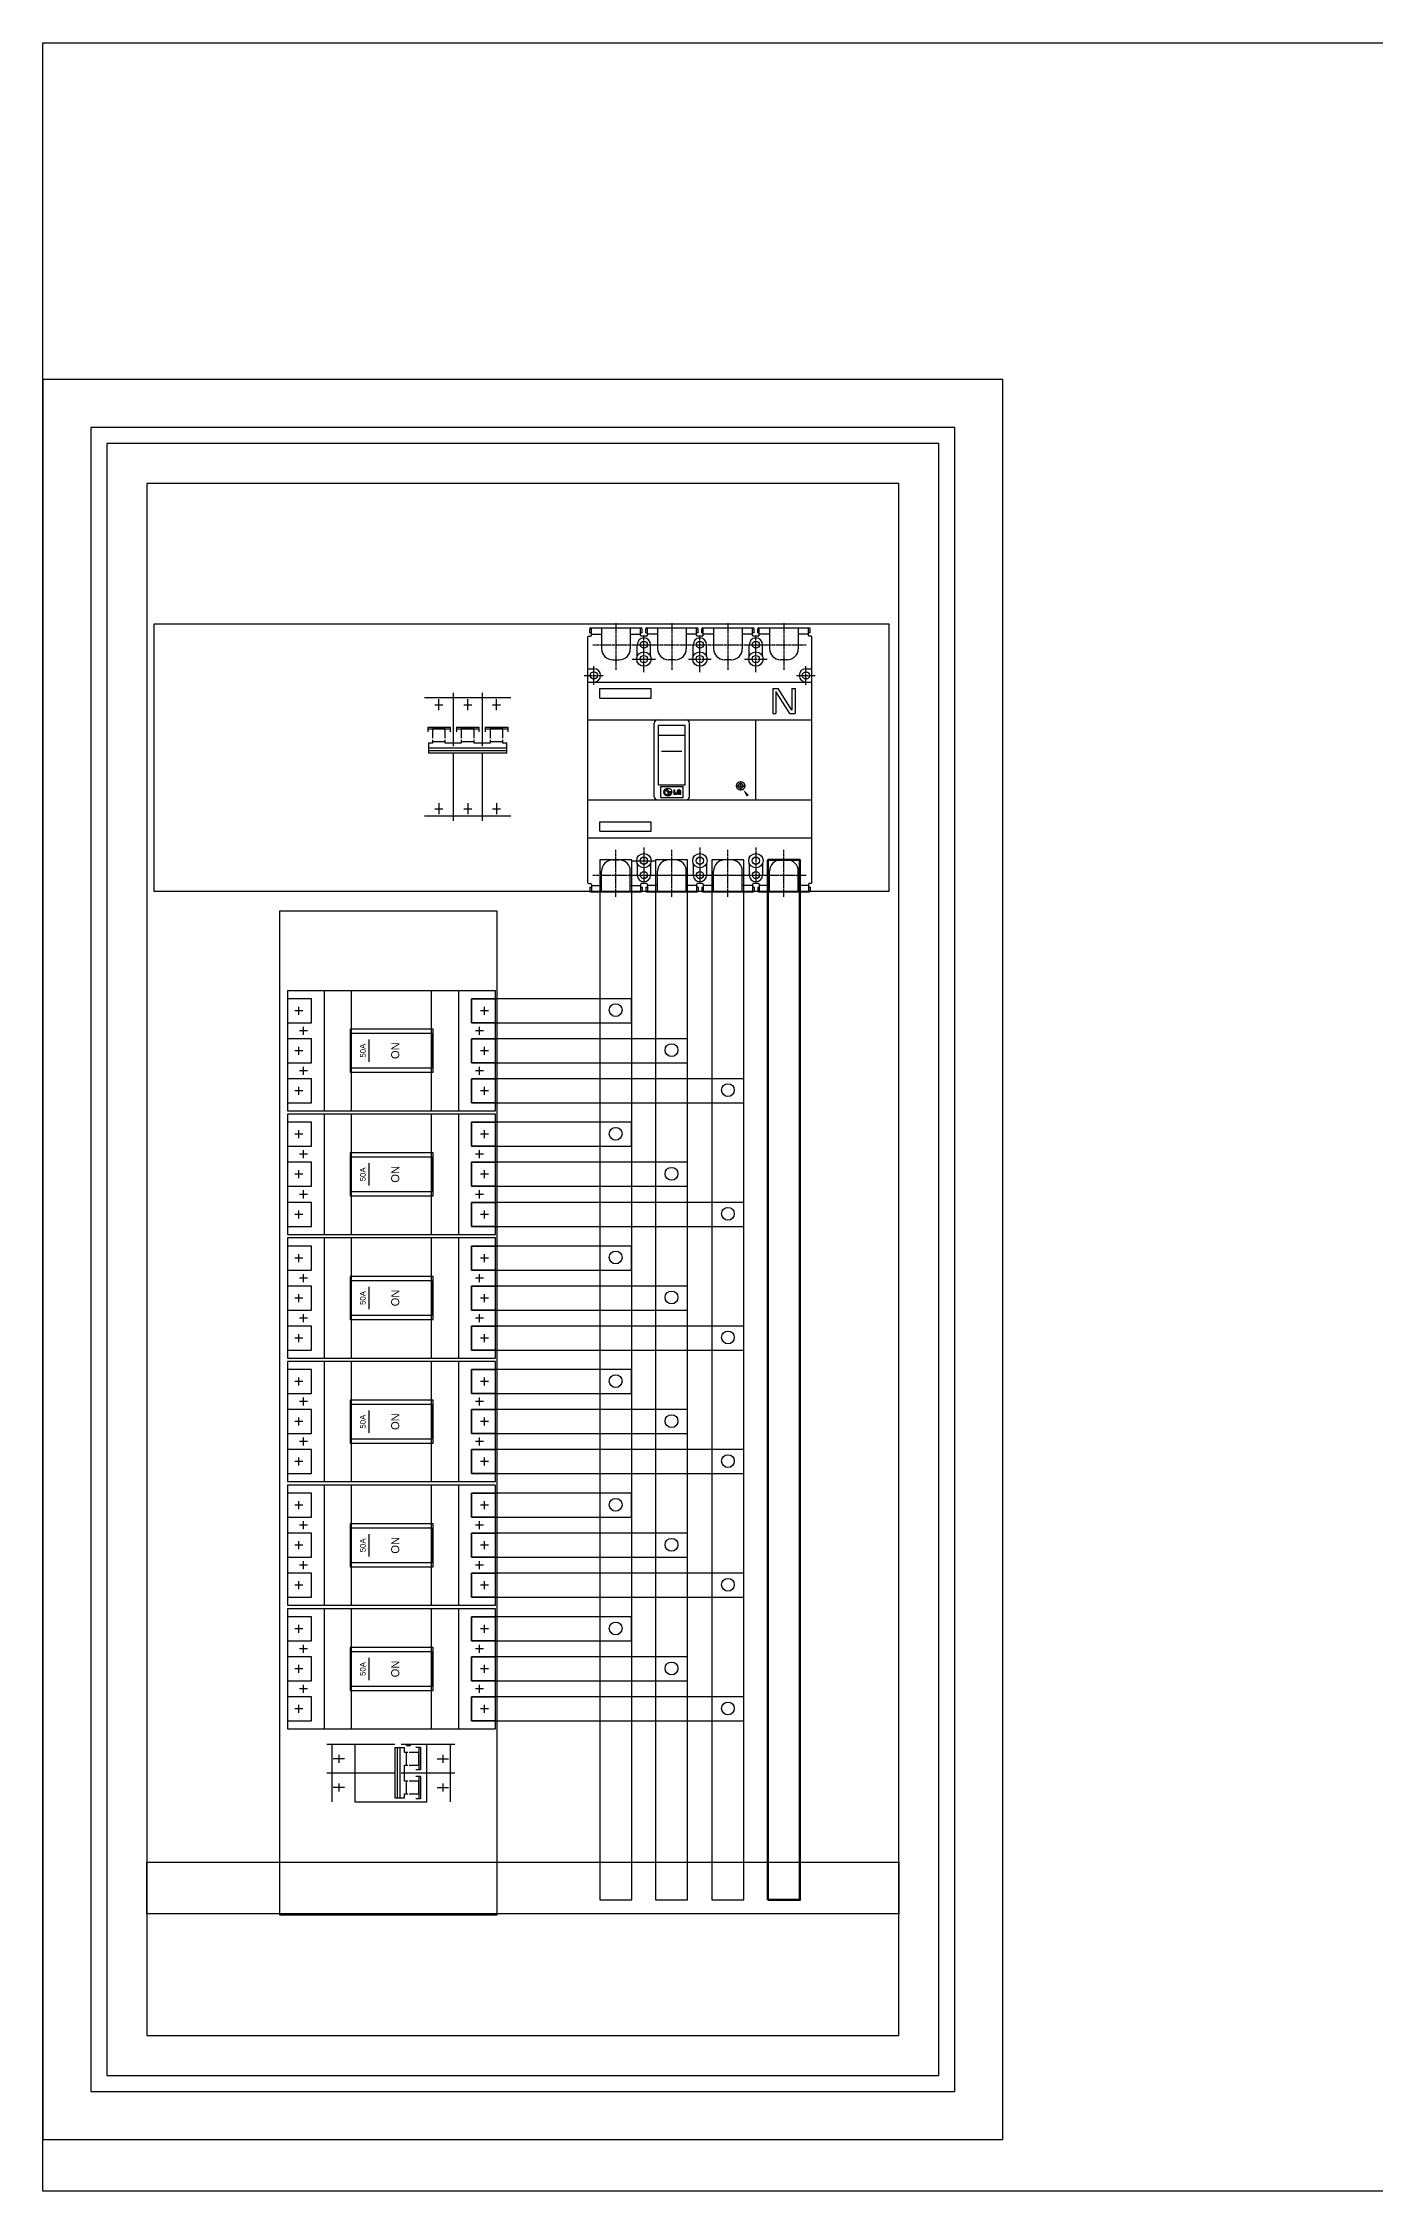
# Model space of a CAD drawing. Header units: inches. Extents: x 187 to 137830, y 99 to 66837.
# Drawn here: x 6600 to 7433, y 26774 to 28116 of the extents above; entities that cross this region are included whole.
import ezdxf

# ---------------------------------------------------------------- set-up
doc = ezdxf.new("R2010")
doc.units = ezdxf.units.IN
doc.header["$MEASUREMENT"] = 0
doc.linetypes.add('CENTER', pattern=[2, 1.25, -0.25, 0.25, -0.25])
for name, color, linetype in [('7', 7, 'Continuous'), ('BO', 3, 'Continuous'), ('CE', 7, 'CENTER'), ('DI', 7, 'Continuous'), ('ONG', 170, 'Continuous'), ('text', 2, 'Continuous')]:
    doc.layers.add(name, color=color, linetype=linetype)
doc.layers.add('P', color=250, linetype='Continuous', lineweight=100)
doc.styles.get("Standard").update_dxf_attribs({"font": 'arial.ttf'})

# ---------------------------------------------------------------- blocks, each defined once
blk = doc.blocks.new('LG01')
at = {"layer": '7'}
blk.add_line((6.2, -6.8), (6.2, -7.2), dxfattribs=at)
blk.add_lwpolyline([(8.8, -5.2, -2.414214), (5.2, -1.2), (5.2, -0.8, 2.586814), (9.2, -4.8), (6.2, -4.8), (6.2, -5.2)], format="xyb", close=True, dxfattribs=at)
for points in [[(6.2, -7.2), (6.2, -6.8), (5.2, -6.8), (5.2, -2.8), (4.8, -2.8), (4.8, -7.2)], [(12.5, -2.5), (12.5, -7.5), (16.1, -7.5), (16.1, -6.4), (13.8, -6.4), (13.8, -2.5)]]:
    blk.add_lwpolyline(points, close=True, dxfattribs=at)
at = {"layer": '7', "linetype": 'Continuous'}
blk.add_lwpolyline([(19.8, -2.5), (19.6, -2.4), (19.3, -2.4), (19.1, -2.4), (18.9, -2.4), (18.6, -2.4), (18.3, -2.4), (18.1, -2.5), (17.9, -2.5), (17.6, -2.6), (17.4, -2.8), (17.2, -2.9), (17.1, -3), (16.9, -3.2), (16.8, -3.4), (16.6, -3.6), (16.5, -3.9), (16.5, -4.1), (16.4, -4.4), (16.4, -4.7), (16.4, -5), (16.4, -5.6), (16.5, -5.9), (16.5, -6.2), (16.6, -6.4), (16.8, -6.7), (16.9, -6.9), (17.1, -7.1), (17.4, -7.3), (17.7, -7.5), (17.9, -7.6), (18.1, -7.6), (18.5, -7.6), (18.9, -7.6), (19.2, -7.5), (19.5, -7.4), (19.7, -7.3), (19.8, -7.1), (19.9, -7), (20, -6.9), (20, -7.2), (20, -7.5), (21.1, -7.5), (21.1, -4.7), (18.9, -4.7), (18.9, -5.6), (19.8, -5.6), (19.9, -5.6), (19.9, -5.7), (19.9, -5.9), (19.8, -6.1), (19.7, -6.3), (19.5, -6.5), (19.4, -6.6), (19.2, -6.6), (19.1, -6.7), (18.9, -6.7), (18.7, -6.7), (18.5, -6.6), (18.3, -6.5), (18.2, -6.4), (18, -6.1), (17.9, -5.8), (17.8, -5.5), (17.8, -5), (17.8, -4.7), (17.8, -4.3), (17.9, -4), (18, -3.8), (18.2, -3.6), (18.4, -3.5), (18.6, -3.4), (18.8, -3.4), (19, -3.4), (19.1, -3.4), (19.3, -3.5), (19.4, -3.6), (19.5, -3.7), (19.6, -3.8), (19.6, -3.9), (19.7, -4), (21.1, -4), (21.1, -3.8), (21, -3.7), (21, -3.5), (20.9, -3.3), (20.8, -3.2), (20.7, -3.1), (20.6, -3), (20.5, -2.9), (20.1, -2.6)], close=True, dxfattribs=at)
at = {"layer": '7'}
for centre, radius in [((5, -5), 5), ((3.4, -3.4), 0.6)]:
    blk.add_circle(centre, radius, dxfattribs=at)

msp = doc.modelspace()

# ---------------------------------------------------------------- linework, layer by layer
for p, q in [((6856.51, 27710.26), (6856.51, 27678.76)), ((6874.51, 27710.26), (6874.51, 27678.76)), ((6838.51, 27707.26), (6892.51, 27707.26)), ((6845.01, 27702.76), (6850.01, 27702.76)), ((6847.51, 27699.26), (6847.51, 27706.26)), ((6863.01, 27702.76), (6868.01, 27702.76)), ((6865.51, 27699.26), (6865.51, 27706.26)), ((6881.01, 27702.76), (6886.01, 27702.76)), ((6883.51, 27699.26), (6883.51, 27706.26)), ((6840.51, 27688.76), (6854.51, 27688.76)), ((6840.51, 27688.76), (6840.51, 27685.76)), ((6840.51, 27687.76), (6854.51, 27687.76)), ((6851.51, 27687.76), (6843.51, 27687.76)), ((6843.51, 27687.76), (6843.51, 27681.76)), ((6851.51, 27681.76), (6851.51, 27687.76)), ((6854.51, 27688.76), (6854.51, 27685.76)), ((6858.51, 27688.76), (6872.51, 27688.76)), ((6858.51, 27688.76), (6858.51, 27685.76)), ((6858.51, 27687.76), (6872.51, 27687.76)), ((6869.51, 27687.76), (6861.51, 27687.76)), ((6861.51, 27687.76), (6861.51, 27681.76)), ((6869.51, 27681.76), (6869.51, 27687.76)), ((6872.51, 27688.76), (6872.51, 27685.76)), ((6876.51, 27688.76), (6890.51, 27688.76)), ((6876.51, 27688.76), (6876.51, 27685.76)), ((6876.51, 27687.76), (6890.51, 27687.76)), ((6887.51, 27687.76), (6879.51, 27687.76)), ((6879.51, 27687.76), (6879.51, 27681.76)), ((6887.51, 27681.76), (6887.51, 27687.76)), ((6890.51, 27688.76), (6890.51, 27685.76)), ((6843.51, 27678.76), (6841.01, 27678.76)), ((6841.01, 27678.76), (6841.01, 27672.76)), ((6841.01, 27675.76), (6890.01, 27675.76)), ((6841.01, 27674.23), (6890.01, 27674.23)), ((6841.01, 27672.76), (6890.01, 27672.76)), ((6843.51, 27680.76), (6843.51, 27678.76)), ((6843.51, 27679.76), (6851.51, 27679.76)), ((6851.51, 27678.76), (6851.51, 27680.76)), ((6861.51, 27678.76), (6851.51, 27678.76)), ((6856.51, 27679.76), (6856.51, 27676.76)), ((6856.51, 27672.76), (6856.51, 27630.26)), ((6861.51, 27680.76), (6861.51, 27678.76)), ((6861.51, 27679.76), (6869.51, 27679.76)), ((6869.51, 27678.76), (6869.51, 27680.76)), ((6879.51, 27678.76), (6869.51, 27678.76)), ((6874.51, 27679.76), (6874.51, 27676.76)), ((6874.51, 27672.76), (6874.51, 27630.26)), ((6879.51, 27680.76), (6879.51, 27678.76)), ((6879.51, 27679.76), (6887.51, 27679.76)), ((6887.51, 27678.76), (6887.51, 27680.76)), ((6890.01, 27678.76), (6887.51, 27678.76)), ((6890.01, 27672.76), (6890.01, 27678.76)), ((6838.51, 27633.26), (6892.51, 27633.26)), ((6845.01, 27637.76), (6850.01, 27637.76)), ((6847.51, 27641.26), (6847.51, 27634.26)), ((6863.01, 27637.76), (6868.01, 27637.76)), ((6865.51, 27641.26), (6865.51, 27634.26)), ((6881.01, 27637.76), (6886.01, 27637.76)), ((6883.51, 27641.26), (6883.51, 27634.26)), ((6775.97, 27449.05), (6775.97, 27524.05)), ((6792.97, 27449.05), (6792.97, 27524.05)), ((6842.97, 27449.05), (6842.97, 27524.05)), ((6859.97, 27449.05), (6859.97, 27524.05)), ((6767.97, 27519.05), (6752.97, 27519.05)), ((6767.97, 27504.05), (6767.97, 27519.05)), ((6867.97, 27504.05), (6867.97, 27519.05)), ((6867.97, 27519.05), (6882.97, 27519.05)), ((6752.97, 27504.05), (6767.97, 27504.05)), ((6767.97, 27494.05), (6752.97, 27494.05)), ((6767.97, 27479.05), (6767.97, 27494.05)), ((6882.97, 27504.05), (6867.97, 27504.05)), ((6867.97, 27479.05), (6867.97, 27494.05)), ((6867.97, 27494.05), (6882.97, 27494.05)), ((6803.97, 27479.55), (6803.97, 27493.55)), ((6752.97, 27479.05), (6767.97, 27479.05)), ((6767.97, 27469.05), (6752.97, 27469.05)), ((6767.97, 27454.05), (6767.97, 27469.05)), ((6882.97, 27479.05), (6867.97, 27479.05)), ((6867.97, 27454.05), (6867.97, 27469.05)), ((6867.97, 27469.05), (6882.97, 27469.05)), ((6752.97, 27454.05), (6767.97, 27454.05)), ((6882.97, 27454.05), (6867.97, 27454.05)), ((6767.97, 27441.77), (6752.97, 27441.77)), ((6767.97, 27426.77), (6767.97, 27441.77)), ((6775.97, 27371.77), (6775.97, 27446.77)), ((6792.97, 27371.77), (6792.97, 27446.77)), ((6842.97, 27371.77), (6842.97, 27446.77)), ((6859.97, 27371.77), (6859.97, 27446.77)), ((6867.97, 27426.77), (6867.97, 27441.77)), ((6867.97, 27441.77), (6882.97, 27441.77)), ((6752.97, 27426.77), (6767.97, 27426.77)), ((6767.97, 27416.77), (6752.97, 27416.77)), ((6767.97, 27401.77), (6767.97, 27416.77)), ((6803.97, 27402.27), (6803.97, 27416.27)), ((6882.97, 27426.77), (6867.97, 27426.77)), ((6867.97, 27401.77), (6867.97, 27416.77)), ((6867.97, 27416.77), (6882.97, 27416.77)), ((6752.97, 27401.77), (6767.97, 27401.77)), ((6882.97, 27401.77), (6867.97, 27401.77)), ((6767.97, 27391.77), (6752.97, 27391.77)), ((6767.97, 27376.77), (6767.97, 27391.77)), ((6867.97, 27376.77), (6867.97, 27391.77)), ((6867.97, 27391.77), (6882.97, 27391.77)), ((6752.97, 27376.77), (6767.97, 27376.77)), ((6882.97, 27376.77), (6867.97, 27376.77)), ((6767.97, 27364.48), (6752.97, 27364.48)), ((6767.97, 27349.48), (6767.97, 27364.48)), ((6775.97, 27294.48), (6775.97, 27369.48)), ((6792.97, 27294.48), (6792.97, 27369.48)), ((6842.97, 27294.48), (6842.97, 27369.48)), ((6859.97, 27294.48), (6859.97, 27369.48)), ((6867.97, 27349.48), (6867.97, 27364.48)), ((6867.97, 27364.48), (6882.97, 27364.48)), ((6752.97, 27349.48), (6767.97, 27349.48)), ((6882.97, 27349.48), (6867.97, 27349.48)), ((6767.97, 27339.48), (6752.97, 27339.48)), ((6767.97, 27324.48), (6767.97, 27339.48)), ((6803.97, 27324.98), (6803.97, 27338.98)), ((6867.97, 27324.48), (6867.97, 27339.48)), ((6867.97, 27339.48), (6882.97, 27339.48)), ((6752.97, 27324.48), (6767.97, 27324.48)), ((6882.97, 27324.48), (6867.97, 27324.48)), ((6767.97, 27314.48), (6752.97, 27314.48)), ((6767.97, 27299.48), (6767.97, 27314.48)), ((6867.97, 27299.48), (6867.97, 27314.48)), ((6867.97, 27314.48), (6882.97, 27314.48)), ((6752.97, 27299.48), (6767.97, 27299.48)), ((6882.97, 27299.48), (6867.97, 27299.48)), ((6767.97, 27287.2), (6752.97, 27287.2)), ((6767.97, 27272.2), (6767.97, 27287.2)), ((6775.97, 27217.2), (6775.97, 27292.2)), ((6792.97, 27217.2), (6792.97, 27292.2)), ((6842.97, 27217.2), (6842.97, 27292.2)), ((6859.97, 27217.2), (6859.97, 27292.2)), ((6867.97, 27272.2), (6867.97, 27287.2)), ((6867.97, 27287.2), (6882.97, 27287.2)), ((6752.97, 27272.2), (6767.97, 27272.2)), ((6882.97, 27272.2), (6867.97, 27272.2)), ((6767.97, 27262.2), (6752.97, 27262.2)), ((6767.97, 27247.2), (6767.97, 27262.2)), ((6803.97, 27247.7), (6803.97, 27261.7)), ((6867.97, 27247.2), (6867.97, 27262.2)), ((6867.97, 27262.2), (6882.97, 27262.2)), ((6752.97, 27247.2), (6767.97, 27247.2)), ((6882.97, 27247.2), (6867.97, 27247.2)), ((6767.97, 27237.2), (6752.97, 27237.2)), ((6767.97, 27222.2), (6767.97, 27237.2)), ((6867.97, 27222.2), (6867.97, 27237.2)), ((6867.97, 27237.2), (6882.97, 27237.2)), ((6752.97, 27222.2), (6767.97, 27222.2)), ((6775.97, 27139.91), (6775.97, 27214.91)), ((6792.97, 27139.91), (6792.97, 27214.91)), ((6842.97, 27139.91), (6842.97, 27214.91)), ((6859.97, 27139.91), (6859.97, 27214.91)), ((6882.97, 27222.2), (6867.97, 27222.2)), ((6767.97, 27209.91), (6752.97, 27209.91)), ((6767.97, 27194.91), (6767.97, 27209.91)), ((6867.97, 27194.91), (6867.97, 27209.91)), ((6867.97, 27209.91), (6882.97, 27209.91)), ((6752.97, 27194.91), (6767.97, 27194.91)), ((6882.97, 27194.91), (6867.97, 27194.91)), ((6767.97, 27184.91), (6752.97, 27184.91)), ((6767.97, 27169.91), (6767.97, 27184.91)), ((6803.97, 27170.41), (6803.97, 27184.41)), ((6867.97, 27169.91), (6867.97, 27184.91)), ((6867.97, 27184.91), (6882.97, 27184.91)), ((6752.97, 27169.91), (6767.97, 27169.91)), ((6767.97, 27159.91), (6752.97, 27159.91)), ((6767.97, 27144.91), (6767.97, 27159.91)), ((6882.97, 27169.91), (6867.97, 27169.91)), ((6867.97, 27144.91), (6867.97, 27159.91)), ((6867.97, 27159.91), (6882.97, 27159.91)), ((6752.97, 27144.91), (6767.97, 27144.91)), ((6882.97, 27144.91), (6867.97, 27144.91)), ((6767.97, 27132.63), (6752.97, 27132.63)), ((6767.97, 27117.63), (6767.97, 27132.63)), ((6775.97, 27062.63), (6775.97, 27137.63)), ((6792.97, 27062.63), (6792.97, 27137.63)), ((6842.97, 27062.63), (6842.97, 27137.63)), ((6859.97, 27062.63), (6859.97, 27137.63)), ((6867.97, 27117.63), (6867.97, 27132.63)), ((6867.97, 27132.63), (6882.97, 27132.63)), ((6752.97, 27117.63), (6767.97, 27117.63)), ((6767.97, 27107.63), (6752.97, 27107.63)), ((6767.97, 27092.63), (6767.97, 27107.63)), ((6803.97, 27093.13), (6803.97, 27107.13)), ((6882.97, 27117.63), (6867.97, 27117.63)), ((6867.97, 27092.63), (6867.97, 27107.63)), ((6867.97, 27107.63), (6882.97, 27107.63)), ((6752.97, 27092.63), (6767.97, 27092.63)), ((6882.97, 27092.63), (6867.97, 27092.63)), ((6767.97, 27082.63), (6752.97, 27082.63)), ((6767.97, 27067.63), (6767.97, 27082.63)), ((6867.97, 27067.63), (6867.97, 27082.63)), ((6867.97, 27082.63), (6882.97, 27082.63)), ((6752.97, 27067.63), (6767.97, 27067.63)), ((6882.97, 27067.63), (6867.97, 27067.63)), ((6820.01, 27053.02), (6777.51, 27053.02)), ((6780.51, 27053.02), (6780.51, 27017.02)), ((6795.01, 27053.02), (6795.01, 27017.02)), ((6820.01, 27051.02), (6820.01, 27051.02)), ((6820.01, 27051.02), (6826.01, 27051.02)), ((6820.01, 27051.02), (6820.01, 27019.52)), ((6821.47, 27051.02), (6821.47, 27019.52)), ((6823.01, 27051.02), (6823.01, 27019.52)), ((6827.01, 27053.02), (6824.01, 27053.02)), ((6857.51, 27053.02), (6826.01, 27053.02)), ((6826.01, 27051.02), (6826.01, 27051.02)), ((6826.01, 27048.02), (6826.01, 27051.02)), ((6827.76, 27052.02), (6827.01, 27053.02)), ((6829.26, 27052.02), (6827.76, 27052.02)), ((6830.01, 27053.02), (6829.26, 27052.02)), ((6836.01, 27051.02), (6833.01, 27051.02)), ((6835.01, 27051.02), (6835.01, 27037.02)), ((6836.01, 27051.02), (6836.01, 27037.02)), ((6840.01, 27017.02), (6840.01, 27053.02)), ((6854.51, 27053.02), (6854.51, 27017.02)), ((6788.51, 27044.02), (6781.51, 27044.02)), ((6785.01, 27046.52), (6785.01, 27041.52)), ((6828.01, 27048.02), (6826.01, 27048.02)), ((6826.01, 27040.02), (6828.01, 27040.02)), ((6826.01, 27030.02), (6826.01, 27040.02)), ((6827.01, 27048.02), (6827.01, 27040.02)), ((6835.01, 27048.02), (6829.01, 27048.02)), ((6829.01, 27040.02), (6835.01, 27040.02)), ((6835.01, 27040.02), (6835.01, 27048.02)), ((6846.51, 27044.02), (6853.51, 27044.02)), ((6850.01, 27046.52), (6850.01, 27041.52)), ((6820.01, 27035.02), (6777.51, 27035.02)), ((6788.51, 27026.02), (6781.51, 27026.02)), ((6785.01, 27028.52), (6785.01, 27023.52)), ((6827.01, 27035.02), (6824.01, 27035.02)), ((6857.51, 27035.02), (6826.01, 27035.02)), ((6828.01, 27030.02), (6826.01, 27030.02)), ((6827.01, 27030.02), (6827.01, 27022.02)), ((6835.01, 27030.02), (6829.01, 27030.02)), ((6836.01, 27037.02), (6833.01, 27037.02)), ((6836.01, 27033.02), (6833.01, 27033.02)), ((6835.01, 27033.02), (6835.01, 27019.02)), ((6835.01, 27022.02), (6835.01, 27030.02)), ((6836.01, 27033.02), (6836.01, 27019.02)), ((6846.51, 27026.02), (6853.51, 27026.02)), ((6850.01, 27028.52), (6850.01, 27023.52)), ((6795.01, 27017.02), (6840.01, 27017.02)), ((6820.01, 27019.52), (6826.01, 27019.52)), ((6826.01, 27022.02), (6828.01, 27022.02)), ((6826.01, 27019.52), (6826.01, 27022.02)), ((6829.01, 27022.02), (6835.01, 27022.02)), ((6836.01, 27019.02), (6833.01, 27019.02))]:
    msp.add_line(p, q)
at = {"color": 1}
for p, q in [((6762.47, 27511.55), (6757.47, 27511.55)), ((6759.97, 27509.05), (6759.97, 27514.05)), ((6878.47, 27511.55), (6873.47, 27511.55)), ((6875.97, 27509.05), (6875.97, 27514.05)), ((6765.47, 27499.05), (6760.47, 27499.05)), ((6762.97, 27496.55), (6762.97, 27501.55)), ((6875.47, 27499.05), (6870.47, 27499.05)), ((6872.97, 27496.55), (6872.97, 27501.55)), ((6762.47, 27486.55), (6757.47, 27486.55)), ((6759.97, 27484.05), (6759.97, 27489.05)), ((6878.47, 27486.55), (6873.47, 27486.55)), ((6875.97, 27484.05), (6875.97, 27489.05)), ((6765.47, 27474.05), (6760.47, 27474.05)), ((6762.97, 27471.55), (6762.97, 27476.55)), ((6875.47, 27474.05), (6870.47, 27474.05)), ((6872.97, 27471.55), (6872.97, 27476.55)), ((6762.47, 27461.55), (6757.47, 27461.55)), ((6759.97, 27459.05), (6759.97, 27464.05)), ((6878.47, 27461.55), (6873.47, 27461.55)), ((6875.97, 27459.05), (6875.97, 27464.05)), ((6762.47, 27434.27), (6757.47, 27434.27)), ((6759.97, 27431.77), (6759.97, 27436.77)), ((6878.47, 27434.27), (6873.47, 27434.27)), ((6875.97, 27431.77), (6875.97, 27436.77)), ((6765.47, 27421.77), (6760.47, 27421.77)), ((6762.97, 27419.27), (6762.97, 27424.27)), ((6875.47, 27421.77), (6870.47, 27421.77)), ((6872.97, 27419.27), (6872.97, 27424.27)), ((6762.47, 27409.27), (6757.47, 27409.27)), ((6759.97, 27406.77), (6759.97, 27411.77)), ((6878.47, 27409.27), (6873.47, 27409.27)), ((6875.97, 27406.77), (6875.97, 27411.77)), ((6759.97, 27381.77), (6759.97, 27386.77)), ((6765.47, 27396.77), (6760.47, 27396.77)), ((6762.97, 27394.27), (6762.97, 27399.27)), ((6875.47, 27396.77), (6870.47, 27396.77)), ((6872.97, 27394.27), (6872.97, 27399.27)), ((6875.97, 27381.77), (6875.97, 27386.77)), ((6762.47, 27384.27), (6757.47, 27384.27)), ((6878.47, 27384.27), (6873.47, 27384.27)), ((6762.47, 27356.98), (6757.47, 27356.98)), ((6759.97, 27354.48), (6759.97, 27359.48)), ((6762.97, 27341.98), (6762.97, 27346.98)), ((6872.97, 27341.98), (6872.97, 27346.98)), ((6878.47, 27356.98), (6873.47, 27356.98)), ((6875.97, 27354.48), (6875.97, 27359.48)), ((6759.97, 27329.48), (6759.97, 27334.48)), ((6765.47, 27344.48), (6760.47, 27344.48)), ((6875.47, 27344.48), (6870.47, 27344.48)), ((6875.97, 27329.48), (6875.97, 27334.48)), ((6762.47, 27331.98), (6757.47, 27331.98)), ((6765.47, 27319.48), (6760.47, 27319.48)), ((6762.97, 27316.98), (6762.97, 27321.98)), ((6875.47, 27319.48), (6870.47, 27319.48)), ((6872.97, 27316.98), (6872.97, 27321.98)), ((6878.47, 27331.98), (6873.47, 27331.98)), ((6762.47, 27306.98), (6757.47, 27306.98)), ((6759.97, 27304.48), (6759.97, 27309.48)), ((6878.47, 27306.98), (6873.47, 27306.98)), ((6875.97, 27304.48), (6875.97, 27309.48)), ((6762.47, 27279.7), (6757.47, 27279.7)), ((6759.97, 27277.2), (6759.97, 27282.2)), ((6878.47, 27279.7), (6873.47, 27279.7)), ((6875.97, 27277.2), (6875.97, 27282.2)), ((6765.47, 27267.2), (6760.47, 27267.2)), ((6762.97, 27264.7), (6762.97, 27269.7)), ((6875.47, 27267.2), (6870.47, 27267.2)), ((6872.97, 27264.7), (6872.97, 27269.7)), ((6762.47, 27254.7), (6757.47, 27254.7)), ((6759.97, 27252.2), (6759.97, 27257.2)), ((6878.47, 27254.7), (6873.47, 27254.7)), ((6875.97, 27252.2), (6875.97, 27257.2)), ((6765.47, 27242.2), (6760.47, 27242.2)), ((6762.97, 27239.7), (6762.97, 27244.7)), ((6875.47, 27242.2), (6870.47, 27242.2)), ((6872.97, 27239.7), (6872.97, 27244.7)), ((6762.47, 27229.7), (6757.47, 27229.7)), ((6759.97, 27227.2), (6759.97, 27232.2)), ((6878.47, 27229.7), (6873.47, 27229.7)), ((6875.97, 27227.2), (6875.97, 27232.2)), ((6762.47, 27202.41), (6757.47, 27202.41)), ((6759.97, 27199.91), (6759.97, 27204.91)), ((6878.47, 27202.41), (6873.47, 27202.41)), ((6875.97, 27199.91), (6875.97, 27204.91)), ((6765.47, 27189.91), (6760.47, 27189.91)), ((6762.97, 27187.41), (6762.97, 27192.41)), ((6875.47, 27189.91), (6870.47, 27189.91)), ((6872.97, 27187.41), (6872.97, 27192.41)), ((6762.47, 27177.41), (6757.47, 27177.41)), ((6759.97, 27174.91), (6759.97, 27179.91)), ((6878.47, 27177.41), (6873.47, 27177.41)), ((6875.97, 27174.91), (6875.97, 27179.91)), ((6765.47, 27164.91), (6760.47, 27164.91)), ((6762.97, 27162.41), (6762.97, 27167.41)), ((6875.47, 27164.91), (6870.47, 27164.91)), ((6872.97, 27162.41), (6872.97, 27167.41)), ((6762.47, 27152.41), (6757.47, 27152.41)), ((6759.97, 27149.91), (6759.97, 27154.91)), ((6878.47, 27152.41), (6873.47, 27152.41)), ((6875.97, 27149.91), (6875.97, 27154.91)), ((6762.47, 27125.13), (6757.47, 27125.13)), ((6759.97, 27122.63), (6759.97, 27127.63)), ((6878.47, 27125.13), (6873.47, 27125.13)), ((6875.97, 27122.63), (6875.97, 27127.63)), ((6765.47, 27112.63), (6760.47, 27112.63)), ((6762.97, 27110.13), (6762.97, 27115.13)), ((6875.47, 27112.63), (6870.47, 27112.63)), ((6872.97, 27110.13), (6872.97, 27115.13)), ((6762.47, 27100.13), (6757.47, 27100.13)), ((6759.97, 27097.63), (6759.97, 27102.63)), ((6878.47, 27100.13), (6873.47, 27100.13)), ((6875.97, 27097.63), (6875.97, 27102.63)), ((6765.47, 27087.63), (6760.47, 27087.63)), ((6762.97, 27085.13), (6762.97, 27090.13)), ((6875.47, 27087.63), (6870.47, 27087.63)), ((6872.97, 27085.13), (6872.97, 27090.13)), ((6762.47, 27075.13), (6757.47, 27075.13)), ((6759.97, 27072.63), (6759.97, 27077.63)), ((6878.47, 27075.13), (6873.47, 27075.13)), ((6875.97, 27072.63), (6875.97, 27077.63))]:
    msp.add_line(p, q, dxfattribs=at)
for points in [[(6843.97, 27473.05), (6843.97, 27500.05), (6791.97, 27500.05), (6791.97, 27473.05)], [(6792.97, 27475.55), (6792.97, 27497.55), (6842.97, 27497.55), (6842.97, 27475.55)], [(6792.97, 27475.55), (6792.97, 27497.55), (6842.97, 27497.55), (6842.97, 27475.55)], [(6792.97, 27475.55), (6792.97, 27497.55), (6842.97, 27497.55), (6842.97, 27475.55)], [(6792.97, 27475.55), (6792.97, 27497.55), (6842.97, 27497.55), (6842.97, 27475.55)], [(6843.97, 27395.77), (6843.97, 27422.77), (6791.97, 27422.77), (6791.97, 27395.77)], [(6792.97, 27398.27), (6792.97, 27420.27), (6842.97, 27420.27), (6842.97, 27398.27)], [(6792.97, 27398.27), (6792.97, 27420.27), (6842.97, 27420.27), (6842.97, 27398.27)], [(6792.97, 27398.27), (6792.97, 27420.27), (6842.97, 27420.27), (6842.97, 27398.27)], [(6792.97, 27398.27), (6792.97, 27420.27), (6842.97, 27420.27), (6842.97, 27398.27)], [(6843.97, 27318.48), (6843.97, 27345.48), (6791.97, 27345.48), (6791.97, 27318.48)], [(6792.97, 27320.98), (6792.97, 27342.98), (6842.97, 27342.98), (6842.97, 27320.98)], [(6792.97, 27320.98), (6792.97, 27342.98), (6842.97, 27342.98), (6842.97, 27320.98)], [(6792.97, 27320.98), (6792.97, 27342.98), (6842.97, 27342.98), (6842.97, 27320.98)], [(6792.97, 27320.98), (6792.97, 27342.98), (6842.97, 27342.98), (6842.97, 27320.98)], [(6843.97, 27241.2), (6843.97, 27268.2), (6791.97, 27268.2), (6791.97, 27241.2)], [(6792.97, 27243.7), (6792.97, 27265.7), (6842.97, 27265.7), (6842.97, 27243.7)], [(6792.97, 27243.7), (6792.97, 27265.7), (6842.97, 27265.7), (6842.97, 27243.7)], [(6792.97, 27243.7), (6792.97, 27265.7), (6842.97, 27265.7), (6842.97, 27243.7)], [(6792.97, 27243.7), (6792.97, 27265.7), (6842.97, 27265.7), (6842.97, 27243.7)], [(6843.97, 27163.91), (6843.97, 27190.91), (6791.97, 27190.91), (6791.97, 27163.91)], [(6792.97, 27166.41), (6792.97, 27188.41), (6842.97, 27188.41), (6842.97, 27166.41)], [(6792.97, 27166.41), (6792.97, 27188.41), (6842.97, 27188.41), (6842.97, 27166.41)], [(6792.97, 27166.41), (6792.97, 27188.41), (6842.97, 27188.41), (6842.97, 27166.41)], [(6792.97, 27166.41), (6792.97, 27188.41), (6842.97, 27188.41), (6842.97, 27166.41)], [(6843.97, 27086.63), (6843.97, 27113.63), (6791.97, 27113.63), (6791.97, 27086.63)], [(6792.97, 27089.13), (6792.97, 27111.13), (6842.97, 27111.13), (6842.97, 27089.13)], [(6792.97, 27089.13), (6792.97, 27111.13), (6842.97, 27111.13), (6842.97, 27089.13)], [(6792.97, 27089.13), (6792.97, 27111.13), (6842.97, 27111.13), (6842.97, 27089.13)], [(6792.97, 27089.13), (6792.97, 27111.13), (6842.97, 27111.13), (6842.97, 27089.13)]]:
    msp.add_lwpolyline(points, close=True)
at = {"layer": 'BO'}
for p, q in [((6941.8, 27747.79), (6941.8, 27750.29)), ((6942.3, 27750.79), (6974, 27750.79)), ((6942.8, 27746.09), (6942.8, 27750.79)), ((6949.15, 27750.79), (6949.15, 27737.79)), ((6967.15, 27750.79), (6967.15, 27737.79)), ((6973.5, 27746.09), (6973.5, 27750.79)), ((6974.5, 27747.79), (6974.5, 27750.29)), ((6976.8, 27747.79), (6976.8, 27750.29)), ((6977.3, 27750.79), (7009, 27750.79)), ((6977.8, 27746.09), (6977.8, 27750.79)), ((6984.15, 27750.79), (6984.15, 27737.79)), ((7002.15, 27750.79), (7002.15, 27737.79)), ((7008.5, 27746.09), (7008.5, 27750.79)), ((7009.5, 27747.79), (7009.5, 27750.29)), ((7011.8, 27747.79), (7011.8, 27750.29)), ((7012.3, 27750.79), (7044, 27750.79)), ((7012.8, 27746.09), (7012.8, 27750.79)), ((7019.15, 27750.79), (7019.15, 27737.79)), ((7037.15, 27750.79), (7037.15, 27737.79)), ((7043.5, 27746.09), (7043.5, 27750.79)), ((7044.5, 27747.79), (7044.5, 27750.29)), ((7046.8, 27747.79), (7046.8, 27750.29)), ((7047.3, 27750.79), (7079, 27750.79)), ((7047.8, 27746.09), (7047.8, 27750.79)), ((7054.15, 27750.79), (7054.15, 27737.79)), ((7072.15, 27750.79), (7072.15, 27737.79)), ((7078.5, 27746.09), (7078.5, 27750.79)), ((7079.5, 27747.79), (7079.5, 27750.29)), ((6940.65, 27591.49), (6940.65, 27745.09)), ((6941.15, 27745.59), (6942.3, 27745.59)), ((6941.8, 27747.79), (6942.8, 27747.79)), ((6942.8, 27746.79), (6949.15, 27746.79)), ((6967.15, 27746.79), (6973.5, 27746.79)), ((6971.45, 27732.9), (6971.45, 27740.29)), ((6974.5, 27747.79), (6973.5, 27747.79)), ((6977.3, 27745.59), (6974, 27745.59)), ((6976.8, 27747.79), (6977.8, 27747.79)), ((6984.15, 27746.79), (6977.8, 27746.79)), ((6979.85, 27732.9), (6979.85, 27740.29)), ((7008.5, 27746.79), (7002.15, 27746.79)), ((7006.45, 27732.9), (7006.45, 27740.29)), ((7009.5, 27747.79), (7008.5, 27747.79)), ((7012.3, 27745.59), (7009, 27745.59)), ((7011.8, 27747.79), (7012.8, 27747.79)), ((7019.15, 27746.79), (7012.8, 27746.79)), ((7014.85, 27732.9), (7014.85, 27740.29)), ((7043.5, 27746.79), (7037.15, 27746.79)), ((7041.45, 27732.9), (7041.45, 27740.29)), ((7044.5, 27747.79), (7043.5, 27747.79)), ((7047.3, 27745.59), (7044, 27745.59)), ((7046.8, 27747.79), (7047.8, 27747.79)), ((7054.15, 27746.79), (7047.8, 27746.79)), ((7049.85, 27732.9), (7049.85, 27740.29)), ((7078.5, 27746.79), (7072.15, 27746.79)), ((7079.5, 27747.79), (7078.5, 27747.79)), ((7080.15, 27745.59), (7079, 27745.59)), ((7080.65, 27591.49), (7080.65, 27745.09)), ((6940.65, 27725.29), (6944.35, 27725.29)), ((6956.15, 27730.79), (6960.15, 27730.79)), ((6995.15, 27730.79), (6991.15, 27730.79)), ((7030.15, 27730.79), (7026.15, 27730.79)), ((7065.15, 27730.79), (7061.15, 27730.79)), ((7076.95, 27725.29), (7080.65, 27725.29)), ((6940.65, 27716.94), (7080.65, 27716.94)), ((6948.15, 27712.94), (6980.15, 27712.94)), ((6948.15, 27706.94), (6948.15, 27712.94)), ((6980.15, 27706.94), (6980.15, 27712.94)), ((7056.15, 27712.94), (7059.52, 27712.94)), ((7056.15, 27712.94), (7056.15, 27697.29)), ((7058.15, 27710.94), (7058.15, 27697.29)), ((7066.78, 27697.29), (7058.15, 27710.94)), ((7068.15, 27699.29), (7059.52, 27712.94)), ((7068.15, 27712.94), (7068.15, 27699.29)), ((7068.15, 27712.94), (7070.15, 27712.94)), ((7070.15, 27712.94), (7070.15, 27697.29)), ((6948.15, 27706.94), (6980.15, 27706.94)), ((7056.15, 27697.29), (7058.15, 27697.29)), ((7066.78, 27697.29), (7070.15, 27697.29)), ((6940.65, 27693.29), (7080.65, 27693.29)), ((6982.15, 27645.29), (6982.15, 27691.29)), ((6984.75, 27652.79), (6984.75, 27690.02)), ((6984.75, 27690.02), (7001.55, 27690.02)), ((7001.55, 27683.44), (6984.75, 27683.44)), ((7001.55, 27652.79), (7001.55, 27690.02)), ((7004.15, 27645.29), (7004.15, 27691.29)), ((7045.65, 27643.29), (7045.65, 27693.29)), ((6940.65, 27643.29), (7080.65, 27643.29)), ((6984.75, 27652.79), (7001.55, 27652.79)), ((6948.15, 27629.64), (6980.15, 27629.64)), ((6948.15, 27623.64), (6948.15, 27629.64)), ((6980.15, 27623.64), (6980.15, 27629.64)), ((6940.65, 27619.64), (7080.65, 27619.64)), ((6948.15, 27623.64), (6980.15, 27623.64)), ((6956.15, 27605.79), (6960.15, 27605.79)), ((6971.45, 27603.67), (6971.45, 27596.29)), ((6979.85, 27603.67), (6979.85, 27596.29)), ((6995.15, 27605.79), (6991.15, 27605.79)), ((7006.45, 27603.67), (7006.45, 27596.29)), ((7014.85, 27603.67), (7014.85, 27596.29)), ((7030.15, 27605.79), (7026.15, 27605.79)), ((7041.45, 27603.67), (7041.45, 27596.29)), ((7049.85, 27603.67), (7049.85, 27596.29)), ((7065.15, 27605.79), (7061.15, 27605.79)), ((6941.15, 27590.99), (6942.3, 27590.99)), ((6941.8, 27588.79), (6941.8, 27586.29)), ((6941.8, 27588.79), (6942.8, 27588.79)), ((6942.8, 27590.49), (6942.8, 27585.79)), ((6942.8, 27589.79), (6949.15, 27589.79)), ((6949.15, 27585.79), (6949.15, 27598.79)), ((6967.15, 27585.79), (6967.15, 27598.79)), ((6967.15, 27589.79), (6973.5, 27589.79)), ((6973.5, 27590.49), (6973.5, 27585.79)), ((6974.5, 27588.79), (6973.5, 27588.79)), ((6977.3, 27590.99), (6974, 27590.99)), ((6974.5, 27588.79), (6974.5, 27586.29)), ((6976.8, 27588.79), (6976.8, 27586.29)), ((6976.8, 27588.79), (6977.8, 27588.79)), ((6977.8, 27590.49), (6977.8, 27585.79)), ((6984.15, 27589.79), (6977.8, 27589.79)), ((6984.15, 27585.79), (6984.15, 27598.79)), ((7002.15, 27585.79), (7002.15, 27598.79)), ((7008.5, 27589.79), (7002.15, 27589.79)), ((7008.5, 27590.49), (7008.5, 27585.79)), ((7009.5, 27588.79), (7008.5, 27588.79)), ((7012.3, 27590.99), (7009, 27590.99)), ((7009.5, 27588.79), (7009.5, 27586.29)), ((7011.8, 27588.79), (7012.8, 27588.79)), ((7011.8, 27588.79), (7011.8, 27586.29)), ((7012.8, 27590.49), (7012.8, 27585.79)), ((7019.15, 27589.79), (7012.8, 27589.79)), ((7019.15, 27585.79), (7019.15, 27598.79)), ((7037.15, 27585.79), (7037.15, 27598.79)), ((7043.5, 27589.79), (7037.15, 27589.79)), ((7043.5, 27589.79), (7037.15, 27589.79)), ((7043.5, 27590.49), (7043.5, 27585.79)), ((7044.5, 27588.79), (7043.5, 27588.79)), ((7047.3, 27590.99), (7044, 27590.99)), ((7044.5, 27588.79), (7044.5, 27586.29)), ((7046.8, 27588.79), (7047.8, 27588.79)), ((7046.8, 27588.79), (7046.8, 27586.29)), ((7047.8, 27590.49), (7047.8, 27585.79)), ((7054.15, 27589.79), (7047.8, 27589.79)), ((7054.15, 27585.79), (7054.15, 27598.79)), ((7072.15, 27585.79), (7072.15, 27598.79)), ((7078.5, 27589.79), (7072.15, 27589.79)), ((7078.5, 27589.79), (7072.15, 27589.79)), ((7078.5, 27590.49), (7078.5, 27585.79)), ((7079.5, 27588.79), (7078.5, 27588.79)), ((7080.15, 27590.99), (7079, 27590.99)), ((7079.5, 27588.79), (7079.5, 27586.29)), ((6942.3, 27585.79), (6974, 27585.79)), ((6977.3, 27585.79), (7009, 27585.79)), ((7012.3, 27585.79), (7044, 27585.79)), ((7047.3, 27585.79), (7079, 27585.79))]:
    msp.add_line(p, q, dxfattribs=at)
for centre, radius in [((6975.65, 27731.29), 4.5), ((6975.65, 27740.29), 2.25), ((7010.65, 27731.29), 4.5), ((7010.65, 27740.29), 2.25), ((7045.65, 27731.29), 4.5), ((7045.65, 27740.29), 2.25), ((6944.35, 27721.09), 2.25), ((6975.65, 27731.29), 2.3), ((7010.65, 27731.29), 2.3), ((7045.65, 27731.29), 2.3), ((7076.95, 27721.09), 2.25), ((7036.15, 27652.09), 2.65), ((7036.15, 27652.09), 1.5), ((6975.65, 27605.29), 4.5), ((6975.65, 27605.29), 2.3), ((7010.65, 27605.29), 4.5), ((7010.65, 27605.29), 2.3), ((7045.65, 27605.29), 4.5), ((7045.65, 27605.29), 2.3), ((6975.65, 27596.29), 2.25), ((7010.65, 27596.29), 2.25), ((7045.65, 27596.29), 2.25)]:
    msp.add_circle(centre, radius, dxfattribs=at)
for centre, radius, start, end in [((6942.3, 27750.29), 0.5, 90, 180), ((6974, 27750.29), 0.5, 0, 90), ((6977.3, 27750.29), 0.5, 90, 180), ((7009, 27750.29), 0.5, 0, 90), ((7012.3, 27750.29), 0.5, 90, 180), ((7044, 27750.29), 0.5, 0, 90), ((7047.3, 27750.29), 0.5, 90, 180), ((7079, 27750.29), 0.5, 0, 90), ((6941.15, 27745.09), 0.5, 90, 180), ((6942.3, 27746.09), 0.5, 270, 0), ((6956.15, 27737.79), 7, 180, 270), ((6960.15, 27737.79), 7, 270, 0), ((6975.65, 27740.29), 4.2, 0, 180), ((6974, 27746.09), 0.5, 180, 270), ((6977.3, 27746.09), 0.5, 270, 0), ((6991.15, 27737.79), 7, 180, 270), ((6995.15, 27737.79), 7, 270, 0), ((7010.65, 27740.29), 4.2, 0, 180), ((7009, 27746.09), 0.5, 180, 270), ((7012.3, 27746.09), 0.5, 270, 0), ((7026.15, 27737.79), 7, 180, 270), ((7030.15, 27737.79), 7, 270, 0), ((7045.65, 27740.29), 4.2, 0, 180), ((7044, 27746.09), 0.5, 180, 270), ((7047.3, 27746.09), 0.5, 270, 0), ((7061.15, 27737.79), 7, 180, 270), ((7065.15, 27737.79), 7, 270, 0), ((7079, 27746.09), 0.5, 180, 270), ((7080.15, 27745.09), 0.5, 0, 90), ((6944.35, 27721.09), 4.2, 270, 90), ((7076.95, 27721.09), 4.2, 90, 270), ((6984.15, 27691.29), 2, 90, 180), ((7002.15, 27691.29), 2, 0, 90), ((6984.15, 27645.29), 2, 180, 270), ((7002.15, 27645.29), 2, 270, 0), ((6956.15, 27598.79), 7, 90, 180), ((6960.15, 27598.79), 7, 0, 90), ((6991.15, 27598.79), 7, 90, 180), ((6995.15, 27598.79), 7, 0, 90), ((7026.15, 27598.79), 7, 90, 180), ((7030.15, 27598.79), 7, 0, 90), ((7061.15, 27598.79), 7, 90, 180), ((7065.15, 27598.79), 7, 0, 90), ((6941.15, 27591.49), 0.5, 180, 270), ((6942.3, 27590.49), 0.5, 0, 90), ((6975.65, 27596.29), 4.2, 180, 0), ((6974, 27590.49), 0.5, 90, 180), ((6977.3, 27590.49), 0.5, 0, 90), ((7010.65, 27596.29), 4.2, 180, 0), ((7009, 27590.49), 0.5, 90, 180), ((7012.3, 27590.49), 0.5, 0, 90), ((7045.65, 27596.29), 4.2, 180, 0), ((7044, 27590.49), 0.5, 90, 180), ((7047.3, 27590.49), 0.5, 0, 90), ((7079, 27590.49), 0.5, 90, 180), ((7080.15, 27591.49), 0.5, 270, 0), ((6942.3, 27586.29), 0.5, 180, 270), ((6974, 27586.29), 0.5, 270, 0), ((6977.3, 27586.29), 0.5, 180, 270), ((7009, 27586.29), 0.5, 270, 0), ((7012.3, 27586.29), 0.5, 180, 270), ((7044, 27586.29), 0.5, 270, 0), ((7047.3, 27586.29), 0.5, 180, 270), ((7079, 27586.29), 0.5, 270, 0)]:
    msp.add_arc(centre, radius, start, end, dxfattribs=at)
at = {"layer": 'CE'}
for p, q in [((6958.15, 27753.83), (6958.15, 27724.4)), ((6993.15, 27753.83), (6993.15, 27724.4)), ((7028.15, 27753.83), (7028.15, 27724.4)), ((7063.15, 27753.83), (7063.15, 27724.4)), ((6943.83, 27740.29), (7076.98, 27740.29)), ((6975.65, 27723.04), (6975.65, 27745.29)), ((7010.65, 27723.04), (7010.65, 27745.29)), ((7045.65, 27723.04), (7045.65, 27745.29)), ((6944.35, 27715.09), (6944.35, 27727.09)), ((6968.24, 27731.29), (6982.98, 27731.29)), ((7003.56, 27731.29), (7017.7, 27731.29)), ((7038.56, 27731.29), (7052.7, 27731.29)), ((7076.95, 27715.09), (7076.95, 27727.09)), ((6938.35, 27721.09), (6950.35, 27721.09)), ((7070.95, 27721.09), (7082.95, 27721.09)), ((7036.15, 27649.09), (7036.15, 27655.09)), ((7033.15, 27652.09), (7039.15, 27652.09)), ((6958.15, 27582.75), (6958.15, 27612.17)), ((6968.24, 27605.29), (6982.98, 27605.29)), ((6975.65, 27613.53), (6975.65, 27591.29)), ((6993.15, 27582.75), (6993.15, 27612.17)), ((7010.65, 27613.53), (7010.65, 27591.29)), ((7028.15, 27582.75), (7028.15, 27612.17)), ((7045.65, 27613.53), (7045.65, 27591.29)), ((7063.15, 27582.75), (7063.15, 27612.17)), ((6943.83, 27596.29), (7041.98, 27596.29)), ((6978.83, 27596.29), (7076.98, 27596.29))]:
    msp.add_line(p, q, dxfattribs=at)
at = {"layer": 'DEFPOINTS', "color": 0, "linetype": 'ByBlock'}
for p in [(7080.65, 27750.79), (7080.65, 27750.79), (7076.98, 27740.29), (7080.65, 27724.79), (6977.65, 27693.29), (6977.65, 27643.29), (6993.15, 27643.29), (6993.15, 27643.29), (7037.15, 27650.79), (7037.15, 27650.79), (7037.15, 27634.43), (7045.65, 27611.79), (7041.98, 27596.29), (7042.37, 27596.29), (7076.98, 27596.29), (7077.37, 27596.29), (6940.65, 27585.79), (6958.15, 27582.75), (6993.15, 27582.75), (6993.15, 27582.75), (7045.65, 27585.79), (7045.65, 27585.79), (7080.65, 27585.79), (7080.65, 27585.79)]:
    msp.add_point(p, dxfattribs=at)
at = {"layer": 'DI'}
for p, q in [((6999.42, 27673.49), (6986.68, 27673.49)), ((6986.15, 27651.69), (7000.15, 27651.69)), ((6986.15, 27644.69), (6986.15, 27651.69)), ((6986.15, 27644.69), (7000.15, 27644.69)), ((7000.15, 27644.69), (7000.15, 27651.69))]:
    msp.add_line(p, q, dxfattribs=at)
msp.add_solid([(7039.93, 27645.32), (7041.26, 27646.32), (7037.61, 27649.83)], dxfattribs=at)
at = {"layer": 'ONG', "color": 1}
for points in [[(6600.01, 28116.34), (8265.36, 28116.34), (8265.36, 26773.86), (6600.01, 26773.86)], [(6948.15, 26955.79), (6968.15, 26955.79), (6968.15, 27605.79), (6948.15, 27605.79)], [(6867.97, 27504.05), (6967.97, 27504.05), (6967.97, 27519.05), (6867.97, 27519.05)], [(6867.97, 27426.77), (6967.97, 27426.77), (6967.97, 27441.77), (6867.97, 27441.77)], [(6867.97, 27349.48), (6967.97, 27349.48), (6967.97, 27364.48), (6867.97, 27364.48)], [(6867.97, 27272.2), (6967.97, 27272.2), (6967.97, 27287.2), (6867.97, 27287.2)], [(6867.97, 27194.91), (6967.97, 27194.91), (6967.97, 27209.91), (6867.97, 27209.91)], [(6867.97, 27117.63), (6967.97, 27117.63), (6967.97, 27132.63), (6867.97, 27132.63)]]:
    msp.add_lwpolyline(points, close=True, dxfattribs=at)
at = {"layer": 'ONG', "color": 9}
for points in [[(6600.01, 26806.03), (7200.01, 26806.03), (7200.01, 27906.03), (6600.01, 27906.03)], [(6630.01, 26836.03), (7170.01, 26836.03), (7170.01, 27876.03), (6630.01, 27876.03)], [(6640.01, 26846.03), (7160.01, 26846.03), (7160.01, 27866.03), (6640.01, 27866.03)], [(6665.01, 26871.03), (7135.01, 26871.03), (7135.01, 27841.03), (6665.01, 27841.03)]]:
    msp.add_lwpolyline(points, close=True, dxfattribs=at)
at = {"layer": 'ONG', "color": 5}
for points in [[(7128.95, 27753.11), (6669.32, 27753.11), (6669.32, 27586.27), (7128.95, 27586.27)], [(6748.12, 27573.93), (6883.79, 27573.93), (6883.79, 26946.29), (6748.12, 26946.29)], [(6665.01, 26979.44), (7135.01, 26979.44), (7135.01, 26947.15), (6665.01, 26947.15)]]:
    msp.add_lwpolyline(points, close=True, dxfattribs=at)
at = {"layer": 'ONG', "color": 2}
for points in [[(6982.91, 26955.79), (7002.91, 26955.79), (7002.91, 27605.79), (6982.91, 27605.79)], [(6867.97, 27479.05), (7002.91, 27479.05), (7002.91, 27494.05), (6867.97, 27494.05)], [(6867.97, 27401.77), (7002.91, 27401.77), (7002.91, 27416.77), (6867.97, 27416.77)], [(6867.97, 27324.48), (7002.91, 27324.48), (7002.91, 27339.48), (6867.97, 27339.48)], [(6867.97, 27247.2), (7002.91, 27247.2), (7002.91, 27262.2), (6867.97, 27262.2)], [(6867.97, 27169.91), (7002.91, 27169.91), (7002.91, 27184.91), (6867.97, 27184.91)], [(6867.97, 27092.63), (7002.91, 27092.63), (7002.91, 27107.63), (6867.97, 27107.63)]]:
    msp.add_lwpolyline(points, close=True, dxfattribs=at)
at = {"layer": 'ONG', "color": 3}
for points in [[(7018.15, 26955.79), (7038.15, 26955.79), (7038.15, 27605.79), (7018.15, 27605.79)], [(6867.97, 27454.05), (7038.15, 27454.05), (7038.15, 27469.05), (6867.97, 27469.05)], [(6867.97, 27376.77), (7038.15, 27376.77), (7038.15, 27391.77), (6867.97, 27391.77)], [(6867.97, 27299.48), (7038.15, 27299.48), (7038.15, 27314.48), (6867.97, 27314.48)], [(6867.97, 27222.2), (7038.15, 27222.2), (7038.15, 27237.2), (6867.97, 27237.2)], [(6867.97, 27144.91), (7038.15, 27144.91), (7038.15, 27159.91), (6867.97, 27159.91)], [(6867.97, 27067.63), (7038.15, 27067.63), (7038.15, 27082.63), (6867.97, 27082.63)]]:
    msp.add_lwpolyline(points, close=True, dxfattribs=at)
at = {"layer": 'ONG', "color": 1}
for centre in [(6957.98, 27511.89), (6957.98, 27434.6), (6957.98, 27357.32), (6957.98, 27280.03), (6957.98, 27202.75), (6957.98, 27125.46)]:
    msp.add_circle(centre, 4, dxfattribs=at)
at = {"layer": 'ONG', "color": 2}
for centre in [(6992.92, 27486.89), (6992.92, 27409.6), (6992.92, 27332.32), (6992.92, 27255.03), (6992.92, 27177.75), (6992.92, 27100.46)]:
    msp.add_circle(centre, 4, dxfattribs=at)
at = {"layer": 'ONG', "color": 3}
for centre in [(7028.16, 27461.89), (7028.16, 27384.6), (7028.16, 27307.32), (7028.16, 27230.03), (7028.16, 27152.75), (7028.16, 27075.46)]:
    msp.add_circle(centre, 4, dxfattribs=at)
at = {"layer": 'P', "color": 8}
msp.add_lwpolyline([(7053.15, 26955.79), (7073.15, 26955.79), (7073.15, 27605.79), (7053.15, 27605.79)], close=True, dxfattribs=at)
at = {"layer": 'text', "color": 0}
for points in [[(6882.97, 27449.05), (6882.97, 27524.05), (6752.97, 27524.05), (6752.97, 27449.05)], [(6882.97, 27371.77), (6882.97, 27446.77), (6752.97, 27446.77), (6752.97, 27371.77)], [(6882.97, 27294.48), (6882.97, 27369.48), (6752.97, 27369.48), (6752.97, 27294.48)], [(6882.97, 27217.2), (6882.97, 27292.2), (6752.97, 27292.2), (6752.97, 27217.2)], [(6882.97, 27139.91), (6882.97, 27214.91), (6752.97, 27214.91), (6752.97, 27139.91)], [(6882.97, 27062.63), (6882.97, 27137.63), (6752.97, 27137.63), (6752.97, 27062.63)]]:
    msp.add_lwpolyline(points, close=True, dxfattribs=at)

# ---------------------------------------------------------------- block references
at = {"layer": 'DI', "xscale": 0.5, "yscale": 0.5, "zscale": 0.5}
msp.add_blockref('LG01', (6988.15, 27650.69), dxfattribs=at)

# ---------------------------------------------------------------- texts
at = {"width": 14, "attachment_point": 5, "rotation": 90}
for s, insert, char_height in [('{\\f.VnArial|b0|i0|c0|p34;50A}', (6799.97, 27486.55), 3.5), ('\\f.VnArial|b0|i0|c0|p34;ON', (6820.23, 27486.55), 5), ('{\\f.VnArial|b0|i0|c0|p34;50A}', (6799.97, 27409.27), 3.5), ('\\f.VnArial|b0|i0|c0|p34;ON', (6820.23, 27409.27), 5), ('{\\f.VnArial|b0|i0|c0|p34;50A}', (6799.97, 27331.98), 3.5), ('\\f.VnArial|b0|i0|c0|p34;ON', (6820.23, 27331.98), 5), ('{\\f.VnArial|b0|i0|c0|p34;50A}', (6799.97, 27254.7), 3.5), ('\\f.VnArial|b0|i0|c0|p34;ON', (6820.23, 27254.7), 5), ('{\\f.VnArial|b0|i0|c0|p34;50A}', (6799.97, 27177.41), 3.5), ('\\f.VnArial|b0|i0|c0|p34;ON', (6820.23, 27177.41), 5), ('\\f.VnArial|b0|i0|c0|p34;ON', (6820.23, 27100.13), 5), ('{\\f.VnArial|b0|i0|c0|p34;50A}', (6799.97, 27100.13), 3.5)]:
    msp.add_mtext(s, dxfattribs=dict(at, insert=insert, char_height=char_height))

doc.saveas('drawing.dxf')
